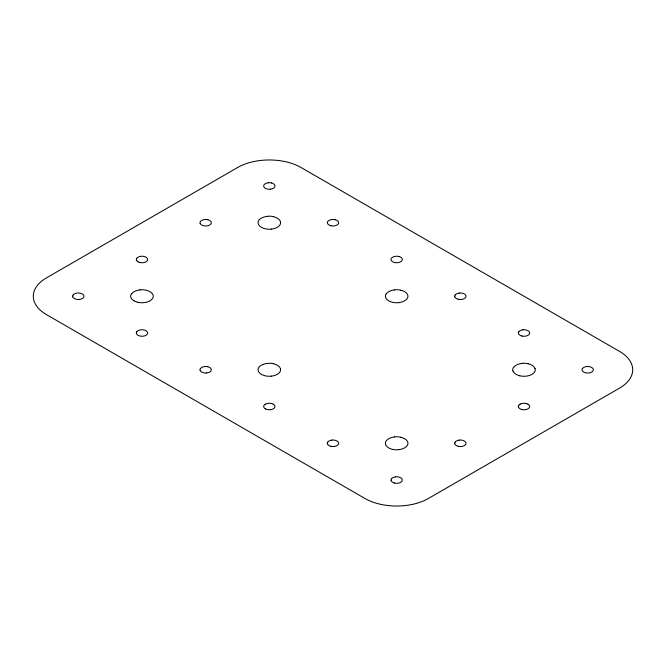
<?xml version="1.0" encoding="UTF-8"?>
<svg xmlns="http://www.w3.org/2000/svg" width="666" height="666" viewBox="0 0 666 666"><rect width="100%" height="100%" fill="white"/><g stroke="black" fill="none" stroke-linecap="round" stroke-linejoin="round"><path stroke-width="1" d="M519.821 375.782A11.205 6.469 0 0 1 513.036 371.02M513.653 367.357A11.205 6.469 0 0 1 521.903 363.436M528.246 363.794A11.205 6.469 0 0 1 535.031 368.556M535.056 368.523A11.289 6.518 0 0 1 534.44 372.202A11.205 6.469 0 0 1 531.967 374.359A11.205 6.469 0 0 1 526.157 376.14A11.289 6.518 0 0 1 519.738 375.799M512.895 371.004A11.289 6.518 0 0 1 513.511 367.316M521.828 363.361A11.289 6.518 0 0 1 528.213 363.719M398.851 449.642A11.205 6.469 0 0 0 407.101 445.721A11.289 6.518 0 0 0 407.717 442.041A11.205 6.469 0 0 0 400.932 437.296M398.792 449.675A11.289 6.518 0 0 1 392.407 449.317A11.205 6.469 0 0 1 388.711 447.877A11.205 6.469 0 0 1 385.622 444.522A11.289 6.518 0 0 1 386.238 440.834A11.205 6.469 0 0 1 394.497 436.946M394.488 436.879A11.289 6.518 0 0 1 400.874 437.237M398.851 302.605A11.205 6.469 0 0 0 407.101 298.684A11.289 6.518 0 0 0 407.717 295.005A11.205 6.469 0 0 0 400.932 290.259M398.792 302.639A11.289 6.518 0 0 1 392.407 302.281A11.205 6.469 0 0 1 385.647 297.502A11.289 6.518 0 0 1 386.238 293.798M394.488 289.843A11.289 6.518 0 0 1 400.874 290.201M386.263 293.831A11.205 6.469 0 0 1 394.522 289.918M271.512 376.124A11.205 6.469 0 0 0 279.762 372.202A11.297 6.518 0 0 0 280.378 368.523M273.593 363.786A11.205 6.469 0 0 1 280.378 368.548M271.478 376.14A11.289 6.518 0 0 1 265.093 375.782A11.205 6.469 0 0 1 258.308 371.012A11.289 6.518 0 0 1 258.866 367.291A11.205 6.469 0 0 1 267.183 363.436A11.289 6.518 0 0 1 273.568 363.694M458.258 446.278A5.603 3.238 0 0 1 454.861 443.897M455.169 442.066A5.603 3.238 0 0 1 459.299 440.109M458.208 446.295A5.644 3.255 0 0 0 461.396 446.478A5.603 3.238 0 0 0 465.559 444.505A5.644 3.255 0 0 0 465.867 442.657A5.603 3.238 0 0 0 462.47 440.284A5.644 3.255 0 0 0 459.249 440.084M454.786 443.897A5.644 3.255 0 0 1 455.094 442.058M394.572 483.05A5.603 3.238 0 0 1 391.175 480.669M391.491 478.837A5.603 3.238 0 0 1 395.612 476.873M394.53 483.058A5.644 3.263 0 0 0 397.727 483.233A5.603 3.238 0 0 0 400.649 482.334A5.611 3.238 0 0 0 401.889 481.26A5.644 3.263 0 0 0 402.197 479.42A5.611 3.238 0 0 0 400.649 477.747A5.603 3.238 0 0 0 398.784 477.056A5.644 3.263 0 0 0 395.579 476.839M391.108 480.661A5.644 3.263 0 0 1 391.417 478.812M582.434 368.539A5.644 3.255 0 0 0 582.126 370.379A5.603 3.23 0 0 0 583.699 372.061A5.603 3.238 0 0 0 585.597 372.76A5.644 3.255 0 0 0 588.744 372.96A5.603 3.238 0 0 0 592.898 370.979A5.644 3.255 0 0 0 593.206 369.139A5.603 3.238 0 0 0 589.81 366.766A5.644 3.255 0 0 0 586.588 366.558A5.603 3.238 0 0 0 583.732 367.482A5.603 3.23 0 0 0 582.467 368.548M521.928 409.523A5.603 3.238 0 0 1 518.531 407.142M518.839 405.311A5.603 3.238 0 0 1 520.079 404.237M527.988 404.237A5.603 3.238 0 0 1 529.537 405.91A5.644 3.255 0 0 1 529.229 407.742A5.603 3.238 0 0 1 525.099 409.698A5.644 3.255 0 0 1 521.878 409.54M518.456 407.142A5.644 3.255 0 0 1 518.764 405.294M526.115 403.496A5.644 3.255 0 0 0 522.918 403.321A5.603 3.238 0 0 0 520.029 404.22M526.107 403.504A5.603 3.238 0 0 1 527.972 404.22M139.893 262.496A5.603 3.238 0 0 1 138.029 261.78M138.062 261.78A5.603 3.238 0 0 1 136.513 260.106M136.821 258.275A5.603 3.238 0 0 1 140.951 256.31A5.644 3.255 0 0 1 144.106 256.468A5.603 3.238 0 0 1 147.519 258.874A5.644 3.255 0 0 1 147.203 260.706A5.603 3.238 0 0 1 145.971 261.78A5.603 3.238 0 0 1 143.065 262.67A5.644 3.255 0 0 1 139.86 262.504M136.438 260.106A5.644 3.255 0 0 1 136.746 258.258M79.396 299.434A5.603 3.238 0 0 0 82.301 298.543A5.611 3.238 0 0 0 83.541 297.461A5.644 3.263 0 0 0 83.849 295.621A5.611 3.238 0 0 0 82.301 293.956A5.603 3.238 0 0 0 80.436 293.256A5.644 3.263 0 0 0 77.223 293.04A5.603 3.238 0 0 0 73.143 295.038M72.827 296.87A5.603 3.238 0 0 0 76.224 299.25A5.644 3.263 0 0 0 79.379 299.442M72.761 296.861A5.644 3.263 0 0 1 73.069 295.013M334.082 446.461A5.603 3.238 0 0 0 338.211 444.505A5.653 3.263 0 0 0 338.528 442.657A5.603 3.238 0 0 0 335.131 440.284A5.653 3.263 0 0 0 331.901 440.076M330.91 446.287A5.603 3.238 0 0 1 327.522 443.897M327.83 442.066A5.603 3.238 0 0 1 331.959 440.109M334.049 446.478A5.653 3.263 0 0 1 330.852 446.303M327.431 443.897A5.653 3.263 0 0 1 327.739 442.058M270.413 409.698A5.603 3.238 0 0 0 274.542 407.742A5.653 3.263 0 0 0 274.85 405.894A5.603 3.238 0 0 0 273.31 404.237M265.384 408.807A5.603 3.238 0 0 0 267.241 409.523A5.644 3.263 0 0 0 270.404 409.707M265.351 408.816A5.603 3.23 0 0 1 263.803 407.142A5.644 3.263 0 0 1 264.111 405.294A5.603 3.23 0 0 1 265.351 404.237M271.462 403.496A5.644 3.263 0 0 0 268.273 403.321A5.603 3.238 0 0 0 265.351 404.22M271.428 403.504A5.603 3.238 0 0 1 273.285 404.22M206.743 372.943A5.603 3.238 0 0 0 210.872 370.979A5.653 3.263 0 0 0 211.18 369.139A5.603 3.238 0 0 0 207.784 366.766M200.183 370.379A5.603 3.238 0 0 0 203.571 372.76A5.653 3.263 0 0 0 206.71 372.96M200.491 368.548A5.603 3.238 0 0 1 204.62 366.591M200.091 370.379A5.653 3.263 0 0 1 200.399 368.539M204.562 366.558A5.653 3.263 0 0 1 207.75 366.733M136.505 333.616A5.611 3.238 0 0 0 139.902 336.005A5.644 3.263 0 0 0 143.048 336.197A5.611 3.238 0 0 0 147.203 334.224A5.644 3.263 0 0 0 147.519 332.376A5.611 3.238 0 0 0 144.114 330.003A5.644 3.263 0 0 0 140.892 329.795A5.611 3.238 0 0 0 136.813 331.785M136.43 333.616A5.644 3.263 0 0 1 136.738 331.776M521.928 336.005A5.603 3.238 0 0 1 518.531 333.616M518.839 331.785A5.603 3.238 0 0 1 522.968 329.828M521.878 336.022A5.644 3.255 0 0 0 525.074 336.197A5.603 3.238 0 0 0 529.229 334.224A5.644 3.255 0 0 0 529.537 332.376A5.603 3.238 0 0 0 526.14 330.011A5.644 3.255 0 0 0 522.918 329.803M518.456 333.616A5.644 3.255 0 0 1 518.764 331.776M458.258 299.242A5.603 3.238 0 0 1 454.861 296.861M455.169 295.03A5.603 3.238 0 0 1 459.299 293.073M458.208 299.259A5.644 3.255 0 0 0 461.405 299.442A5.603 3.238 0 0 0 465.559 297.461A5.644 3.255 0 0 0 465.867 295.621A5.603 3.238 0 0 0 462.47 293.248A5.644 3.255 0 0 0 459.249 293.04M454.786 296.861A5.644 3.255 0 0 1 455.094 295.013M394.572 262.496A5.611 3.238 0 0 1 392.707 261.78A5.603 3.23 0 0 1 391.142 260.106A5.644 3.263 0 0 1 391.458 258.258A5.603 3.23 0 0 1 395.579 256.318A5.644 3.255 0 0 1 398.776 256.46M394.538 262.504A5.644 3.255 0 0 0 397.735 262.679A5.611 3.238 0 0 0 400.649 261.78A5.603 3.238 0 0 0 401.889 260.706A5.644 3.255 0 0 0 402.197 258.858A5.603 3.238 0 0 0 400.649 257.193A5.603 3.23 0 0 0 398.751 256.493M330.919 225.724A5.603 3.23 0 0 1 327.53 223.343A5.644 3.263 0 0 1 327.747 221.503A5.603 3.23 0 0 1 331.968 219.555A5.644 3.263 0 0 1 335.098 219.705M335.131 219.73A5.603 3.23 0 0 1 338.528 222.111A5.644 3.263 0 0 1 338.22 223.942A5.603 3.23 0 0 1 334.091 225.907A5.644 3.263 0 0 1 330.869 225.749M270.421 189.144A5.603 3.238 0 0 0 274.55 187.188A5.644 3.255 0 0 0 274.858 185.339A5.603 3.238 0 0 0 271.462 182.967M268.29 182.792A5.603 3.238 0 0 0 265.384 183.683A5.603 3.23 0 0 0 264.119 184.757A5.644 3.255 0 0 0 263.778 186.58A5.603 3.23 0 0 0 265.351 188.262A5.603 3.238 0 0 0 267.249 188.969A5.644 3.255 0 0 0 270.396 189.161M268.24 182.767A5.644 3.255 0 0 1 271.437 182.942M200.183 223.343A5.603 3.238 0 0 0 203.58 225.724A5.644 3.255 0 0 0 206.718 225.924A5.603 3.238 0 0 0 210.881 223.942A5.644 3.255 0 0 0 211.189 222.103A5.603 3.238 0 0 0 207.792 219.73M200.491 221.512A5.603 3.238 0 0 1 204.62 219.555A5.644 3.255 0 0 1 207.767 219.705M200.108 223.343A5.644 3.255 0 0 1 200.416 221.503M271.503 229.087A11.205 6.469 0 0 0 279.762 225.166A11.289 6.518 0 0 0 280.378 221.478M273.593 216.741A11.205 6.469 0 0 1 280.378 221.503M271.478 229.104A11.289 6.518 0 0 1 265.093 228.746A11.205 6.469 0 0 1 258.308 223.976A11.289 6.518 0 0 1 258.866 220.263A11.205 6.469 0 0 1 267.183 216.4M267.183 216.308A11.289 6.518 0 0 1 273.568 216.666M137.829 302.247A11.205 6.469 0 0 1 134.107 300.824M131.66 293.823A11.205 6.469 0 0 1 139.918 289.91M137.72 302.289A11.297 6.518 0 0 0 144.106 302.639A11.205 6.469 0 0 0 152.422 298.684A11.297 6.518 0 0 0 153.038 294.996A11.205 6.469 0 0 0 146.254 290.259A11.297 6.518 0 0 0 139.802 289.843M131.485 293.798A11.297 6.518 0 0 0 130.869 297.486A11.205 6.469 0 0 0 134.032 300.832M237.496 167.582L46.487 277.864A44.822 25.882 0 0 0 36.597 286.463A45.155 26.066 0 0 0 34.124 301.207A44.822 25.882 0 0 0 46.487 314.618L364.835 498.418A44.83 25.882 0 0 0 379.728 504.129A45.155 26.066 0 0 0 405.269 505.552A44.822 25.882 0 0 0 428.504 498.418L619.513 388.136A44.822 25.882 0 0 0 629.403 379.537A45.155 26.066 0 0 0 631.876 364.793A44.83 25.882 0 0 0 619.513 351.382L301.165 167.582A44.822 25.882 0 0 0 286.272 161.871A45.155 26.066 0 0 0 260.731 160.448A44.822 25.882 0 0 0 237.496 167.582"/></g></svg>
